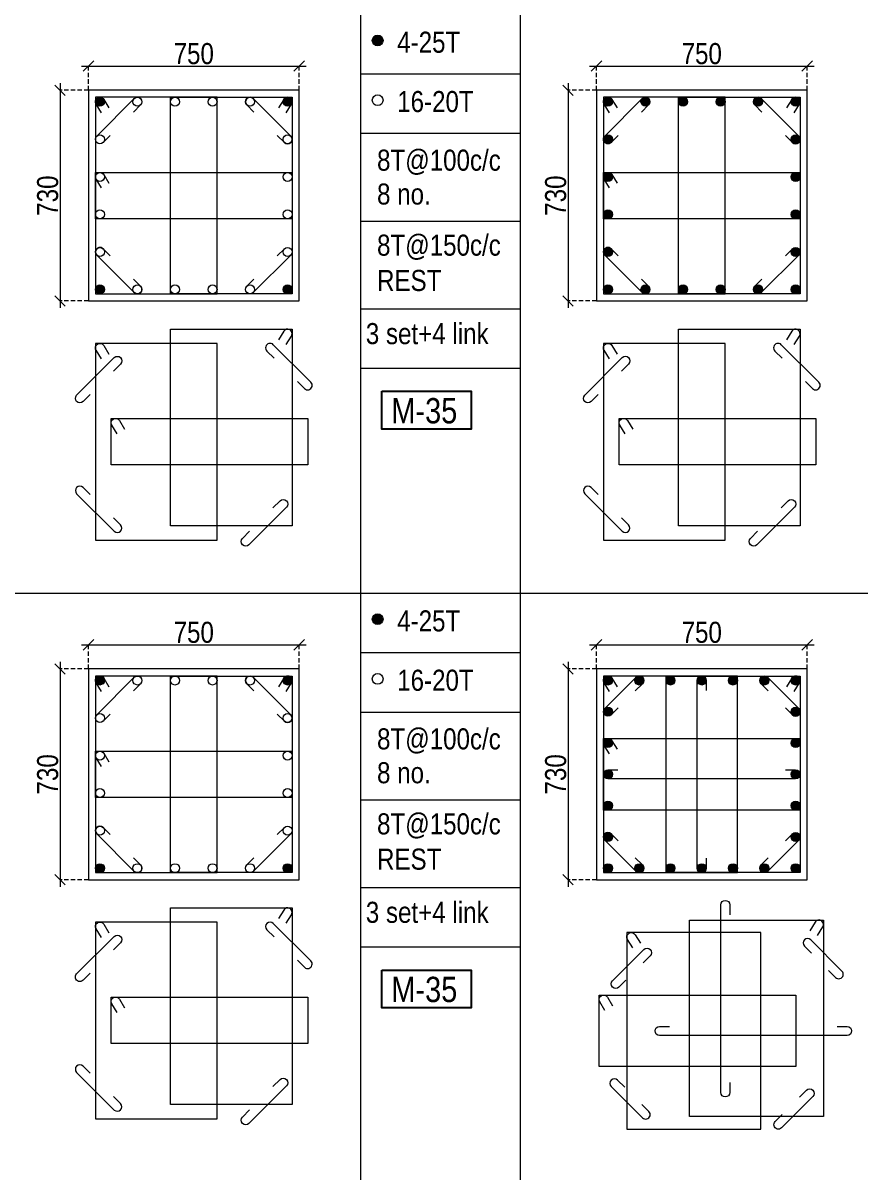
# Model space of a CAD drawing. Header units: millimetres. Extents: x 1112055 to 3390982, y -148532 to 766891.
# Drawn here: x 2300051 to 2311969, y 541078 to 557438 of the extents above; entities that cross this region are included whole.
import ezdxf
from ezdxf.enums import TextEntityAlignment as Align

# ---------------------------------------------------------------- set-up
doc = ezdxf.new("R2010")
doc.units = ezdxf.units.MM
doc.header["$PDMODE"] = 35
doc.header["$PDSIZE"] = -25
doc.linetypes.add('DASHED2', pattern=[0.375, 0.25, -0.125])
doc.linetypes.add('Hidden', pattern=[9.525, 6.35, -3.175])
for name, color, linetype, lineweight in [('B COL. SIZE DIM', 220, 'Continuous', 25), ('B COLSCH', 204, 'Continuous', 20), ('B COLUMN', 1, 'Hidden', 9), ('B STEEL', 34, 'Continuous', 15)]:
    doc.layers.add(name, color=color, linetype=linetype, lineweight=lineweight)
doc.layers.add('B TEXT', color=7, linetype='Continuous')
doc.styles.add('dim inside', font='romans.shx', dxfattribs={"width": 0.8, "height": 125})
doc.styles.add('SWINC', font='swissc.ttf')
doc.dimstyles.new('dim inside', dxfattribs={"dimtxt": 125, "dimasz": 100, "dimexe": 0, "dimexo": 0, "dimgap": 10, "dimtad": 0, "dimdec": 0, "dimzin": 0, "dimdsep": 46, "dimtxsty": 'dim inside', "dimblk": 'SMALL', "dimcen": 0.09, "dimadec": 0, "dimazin": 0, "dimtfac": 1, "dimtdec": 0, "dimtofl": 0, "dimtmove": 0, "dimatfit": 3, "dimfxl": 1, "dimtolj": 1, "dimtzin": 0, "dimarcsym": 2})

# ---------------------------------------------------------------- blocks, each defined once
blk = doc.blocks.new('_Oblique')
at = {"color": 0, "linetype": 'ByBlock', "lineweight": -2}
blk.add_line((-0.5, -0.5), (0.5, 0.5), dxfattribs=at)
blk = doc.blocks.new('*D3486')
at = {"layer": 'B COL. SIZE DIM', "color": 250, "lineweight": 9, "ltscale": 250, "transparency": 16777216}
blk.add_line((2300883, 548585), (2304083, 548585), dxfattribs=at)
at = {"layer": 'B COL. SIZE DIM', "color": 250, "linetype": 'DASHED2', "lineweight": 9, "ltscale": 250, "transparency": 16777216}
for p, q in [((2300983, 548240), (2300983, 548585)), ((2303983, 548240), (2303983, 548585))]:
    blk.add_line(p, q, dxfattribs=at)
at = {"layer": 'Defpoints', "color": 0, "transparency": 16777216}
for p in [(2303983, 548585), (2300983, 548240), (2303983, 548240)]:
    blk.add_point(p, dxfattribs=at)
at = {"layer": 'B COL. SIZE DIM', "color": 250, "lineweight": 9, "transparency": 16777216, "xscale": 150, "yscale": 150, "zscale": 150, "rotation": 180}
blk.add_blockref('_Oblique', (2300983, 548585), dxfattribs=at)
at = {"layer": 'B COL. SIZE DIM', "color": 250, "lineweight": 9, "transparency": 16777216, "xscale": 150, "yscale": 150, "zscale": 150}
blk.add_blockref('_Oblique', (2303983, 548585), dxfattribs=at)
at = {"layer": 'B COL. SIZE DIM', "color": 6, "transparency": 16777216, "insert": (2302483, 548760), "char_height": 300, "attachment_point": 5, "style": 'SWINC'}
blk.add_mtext('\\A1;750', dxfattribs=at)
blk = doc.blocks.new('*D3487')
at = {"layer": 'B COL. SIZE DIM', "color": 250, "lineweight": 9, "ltscale": 250, "transparency": 16777216}
blk.add_line((2300579, 548340), (2300579, 545140), dxfattribs=at)
at = {"layer": 'B COL. SIZE DIM', "color": 250, "linetype": 'DASHED2', "lineweight": 9, "ltscale": 250, "transparency": 16777216}
for p, q in [((2300983, 548240), (2300579, 548240)), ((2300983, 545240), (2300579, 545240))]:
    blk.add_line(p, q, dxfattribs=at)
at = {"layer": 'Defpoints', "color": 0, "transparency": 16777216}
for p in [(2300983, 548240), (2300579, 545240), (2300983, 545240)]:
    blk.add_point(p, dxfattribs=at)
at = {"layer": 'B COL. SIZE DIM', "color": 250, "lineweight": 9, "transparency": 16777216, "xscale": 150, "yscale": 150, "zscale": 150}
for p, rotation in [((2300579, 548240), 90), ((2300579, 545240), 270)]:
    blk.add_blockref('_Oblique', p, dxfattribs=dict(at, rotation=rotation))
at = {"layer": 'B COL. SIZE DIM', "color": 6, "transparency": 16777216, "insert": (2300404, 546740), "char_height": 300, "attachment_point": 5, "rotation": 90, "style": 'SWINC'}
blk.add_mtext('\\A1;730', dxfattribs=at)
blk = doc.blocks.new('*D3488')
at = {"layer": 'B COL. SIZE DIM', "color": 250, "lineweight": 9, "ltscale": 250, "transparency": 16777216}
blk.add_line((2300883, 556825), (2304083, 556825), dxfattribs=at)
at = {"layer": 'B COL. SIZE DIM', "color": 250, "linetype": 'DASHED2', "lineweight": 9, "ltscale": 250, "transparency": 16777216}
for p, q in [((2300983, 556480), (2300983, 556825)), ((2303983, 556480), (2303983, 556825))]:
    blk.add_line(p, q, dxfattribs=at)
at = {"layer": 'Defpoints', "color": 0, "transparency": 16777216}
for p in [(2303983, 556825), (2300983, 556480), (2303983, 556480)]:
    blk.add_point(p, dxfattribs=at)
at = {"layer": 'B COL. SIZE DIM', "color": 250, "lineweight": 9, "transparency": 16777216, "xscale": 150, "yscale": 150, "zscale": 150, "rotation": 180}
blk.add_blockref('_Oblique', (2300983, 556825), dxfattribs=at)
at = {"layer": 'B COL. SIZE DIM', "color": 250, "lineweight": 9, "transparency": 16777216, "xscale": 150, "yscale": 150, "zscale": 150}
blk.add_blockref('_Oblique', (2303983, 556825), dxfattribs=at)
at = {"layer": 'B COL. SIZE DIM', "color": 6, "transparency": 16777216, "insert": (2302483, 557000), "char_height": 300, "attachment_point": 5, "style": 'SWINC'}
blk.add_mtext('\\A1;750', dxfattribs=at)
blk = doc.blocks.new('*D3489')
at = {"layer": 'B COL. SIZE DIM', "color": 250, "lineweight": 9, "ltscale": 250, "transparency": 16777216}
blk.add_line((2300579, 556580), (2300579, 553380), dxfattribs=at)
at = {"layer": 'B COL. SIZE DIM', "color": 250, "linetype": 'DASHED2', "lineweight": 9, "ltscale": 250, "transparency": 16777216}
for p, q in [((2300983, 556480), (2300579, 556480)), ((2300983, 553480), (2300579, 553480))]:
    blk.add_line(p, q, dxfattribs=at)
at = {"layer": 'Defpoints', "color": 0, "transparency": 16777216}
for p in [(2300983, 556480), (2300579, 553480), (2300983, 553480)]:
    blk.add_point(p, dxfattribs=at)
at = {"layer": 'B COL. SIZE DIM', "color": 250, "lineweight": 9, "transparency": 16777216, "xscale": 150, "yscale": 150, "zscale": 150}
for p, rotation in [((2300579, 556480), 90), ((2300579, 553480), 270)]:
    blk.add_blockref('_Oblique', p, dxfattribs=dict(at, rotation=rotation))
at = {"layer": 'B COL. SIZE DIM', "color": 6, "transparency": 16777216, "insert": (2300404, 554980), "char_height": 300, "attachment_point": 5, "rotation": 90, "style": 'SWINC'}
blk.add_mtext('\\A1;730', dxfattribs=at)
blk = doc.blocks.new('*D3352')
at = {"layer": 'B COL. SIZE DIM', "color": 250, "lineweight": 9, "ltscale": 250, "transparency": 16777216}
blk.add_line((2308116, 548585), (2311316, 548585), dxfattribs=at)
at = {"layer": 'B COL. SIZE DIM', "color": 250, "linetype": 'DASHED2', "lineweight": 9, "ltscale": 250, "transparency": 16777216}
for p, q in [((2308216, 548240), (2308216, 548585)), ((2311216, 548240), (2311216, 548585))]:
    blk.add_line(p, q, dxfattribs=at)
at = {"layer": 'Defpoints', "color": 0, "transparency": 16777216}
for p in [(2311216, 548585), (2308216, 548240), (2311216, 548240)]:
    blk.add_point(p, dxfattribs=at)
at = {"layer": 'B COL. SIZE DIM', "color": 250, "lineweight": 9, "transparency": 16777216, "xscale": 150, "yscale": 150, "zscale": 150, "rotation": 180}
blk.add_blockref('_Oblique', (2308216, 548585), dxfattribs=at)
at = {"layer": 'B COL. SIZE DIM', "color": 250, "lineweight": 9, "transparency": 16777216, "xscale": 150, "yscale": 150, "zscale": 150}
blk.add_blockref('_Oblique', (2311216, 548585), dxfattribs=at)
at = {"layer": 'B COL. SIZE DIM', "color": 6, "transparency": 16777216, "insert": (2309716, 548760), "char_height": 300, "attachment_point": 5, "style": 'SWINC'}
blk.add_mtext('\\A1;750', dxfattribs=at)
blk = doc.blocks.new('*D3353')
at = {"layer": 'B COL. SIZE DIM', "color": 250, "lineweight": 9, "ltscale": 250, "transparency": 16777216}
blk.add_line((2307812, 548340), (2307812, 545140), dxfattribs=at)
at = {"layer": 'B COL. SIZE DIM', "color": 250, "linetype": 'DASHED2', "lineweight": 9, "ltscale": 250, "transparency": 16777216}
for p, q in [((2308216, 548240), (2307812, 548240)), ((2308216, 545240), (2307812, 545240))]:
    blk.add_line(p, q, dxfattribs=at)
at = {"layer": 'Defpoints', "color": 0, "transparency": 16777216}
for p in [(2308216, 548240), (2307812, 545240), (2308216, 545240)]:
    blk.add_point(p, dxfattribs=at)
at = {"layer": 'B COL. SIZE DIM', "color": 250, "lineweight": 9, "transparency": 16777216, "xscale": 150, "yscale": 150, "zscale": 150}
for p, rotation in [((2307812, 548240), 90), ((2307812, 545240), 270)]:
    blk.add_blockref('_Oblique', p, dxfattribs=dict(at, rotation=rotation))
at = {"layer": 'B COL. SIZE DIM', "color": 6, "transparency": 16777216, "insert": (2307637, 546740), "char_height": 300, "attachment_point": 5, "rotation": 90, "style": 'SWINC'}
blk.add_mtext('\\A1;730', dxfattribs=at)
blk = doc.blocks.new('*D3354')
at = {"layer": 'B COL. SIZE DIM', "color": 250, "lineweight": 9, "ltscale": 250, "transparency": 16777216}
blk.add_line((2308116, 556825), (2311316, 556825), dxfattribs=at)
at = {"layer": 'B COL. SIZE DIM', "color": 250, "linetype": 'DASHED2', "lineweight": 9, "ltscale": 250, "transparency": 16777216}
for p, q in [((2308216, 556480), (2308216, 556825)), ((2311216, 556480), (2311216, 556825))]:
    blk.add_line(p, q, dxfattribs=at)
at = {"layer": 'Defpoints', "color": 0, "transparency": 16777216}
for p in [(2311216, 556825), (2308216, 556480), (2311216, 556480)]:
    blk.add_point(p, dxfattribs=at)
at = {"layer": 'B COL. SIZE DIM', "color": 250, "lineweight": 9, "transparency": 16777216, "xscale": 150, "yscale": 150, "zscale": 150, "rotation": 180}
blk.add_blockref('_Oblique', (2308216, 556825), dxfattribs=at)
at = {"layer": 'B COL. SIZE DIM', "color": 250, "lineweight": 9, "transparency": 16777216, "xscale": 150, "yscale": 150, "zscale": 150}
blk.add_blockref('_Oblique', (2311216, 556825), dxfattribs=at)
at = {"layer": 'B COL. SIZE DIM', "color": 6, "transparency": 16777216, "insert": (2309716, 557000), "char_height": 300, "attachment_point": 5, "style": 'SWINC'}
blk.add_mtext('\\A1;750', dxfattribs=at)
blk = doc.blocks.new('*D3355')
at = {"layer": 'B COL. SIZE DIM', "color": 250, "lineweight": 9, "ltscale": 250, "transparency": 16777216}
blk.add_line((2307812, 556580), (2307812, 553380), dxfattribs=at)
at = {"layer": 'B COL. SIZE DIM', "color": 250, "linetype": 'DASHED2', "lineweight": 9, "ltscale": 250, "transparency": 16777216}
for p, q in [((2308216, 556480), (2307812, 556480)), ((2308216, 553480), (2307812, 553480))]:
    blk.add_line(p, q, dxfattribs=at)
at = {"layer": 'Defpoints', "color": 0, "transparency": 16777216}
for p in [(2308216, 556480), (2307812, 553480), (2308216, 553480)]:
    blk.add_point(p, dxfattribs=at)
at = {"layer": 'B COL. SIZE DIM', "color": 250, "lineweight": 9, "transparency": 16777216, "xscale": 150, "yscale": 150, "zscale": 150}
for p, rotation in [((2307812, 556480), 90), ((2307812, 553480), 270)]:
    blk.add_blockref('_Oblique', p, dxfattribs=dict(at, rotation=rotation))
at = {"layer": 'B COL. SIZE DIM', "color": 6, "transparency": 16777216, "insert": (2307637, 554980), "char_height": 300, "attachment_point": 5, "rotation": 90, "style": 'SWINC'}
blk.add_mtext('\\A1;730', dxfattribs=at)

msp = doc.modelspace()

# ---------------------------------------------------------------- hatches: boundary and pattern name
at = {"layer": 'B STEEL', "lineweight": 9, "ltscale": 0.5}
h = msp.add_hatch(color=34, dxfattribs=at)
edge = h.paths.add_edge_path()
edge.add_arc((2305101.2, 557189.1), 76.8, 0, 360)
h = msp.add_hatch(color=34, dxfattribs=at)
edge = h.paths.add_edge_path()
edge.add_arc((2301146.8, 556315.9), 64, 0, 360)
h = msp.add_hatch(color=34, dxfattribs=at)
edge = h.paths.add_edge_path()
edge.add_arc((2303818.8, 556315.9), 64, 180, 540, ccw=False)
h = msp.add_hatch(color=34, dxfattribs=at)
edge = h.paths.add_edge_path()
edge.add_arc((2308380.3, 556315.9), 64, 0, 360)
at = {"layer": 'B STEEL'}
h = msp.add_hatch(color=34, dxfattribs=at)
edge = h.paths.add_edge_path()
edge.add_arc((2308914.7, 556315.9), 64, 0, 360)
h = msp.add_hatch(color=34, dxfattribs=at)
edge = h.paths.add_edge_path()
edge.add_arc((2309449.1, 556315.9), 64, 0, 360)
h = msp.add_hatch(color=34, dxfattribs=at)
edge = h.paths.add_edge_path()
edge.add_arc((2309983.5, 556315.9), 64, 0, 360)
h = msp.add_hatch(color=34, dxfattribs=at)
edge = h.paths.add_edge_path()
edge.add_arc((2310517.9, 556315.9), 64, 0, 360)
at = {"layer": 'B STEEL', "lineweight": 9, "ltscale": 0.5}
h = msp.add_hatch(color=34, dxfattribs=at)
edge = h.paths.add_edge_path()
edge.add_arc((2311052.3, 556315.9), 64, 180, 540, ccw=False)
at = {"layer": 'B STEEL'}
h = msp.add_hatch(color=34, dxfattribs=at)
edge = h.paths.add_edge_path()
edge.add_arc((2308380.3, 555781.5), 64, 0, 360)
h = msp.add_hatch(color=34, dxfattribs=at)
edge = h.paths.add_edge_path()
edge.add_arc((2311052.3, 555781.5), 64, 0, 360)
h = msp.add_hatch(color=34, dxfattribs=at)
edge = h.paths.add_edge_path()
edge.add_arc((2308380.3, 555247.1), 64, 0, 360)
h = msp.add_hatch(color=34, dxfattribs=at)
edge = h.paths.add_edge_path()
edge.add_arc((2311052.3, 555247.1), 64, 0, 360)
h = msp.add_hatch(color=34, dxfattribs=at)
edge = h.paths.add_edge_path()
edge.add_arc((2308380.3, 554712.7), 64, 0, 360)
h = msp.add_hatch(color=34, dxfattribs=at)
edge = h.paths.add_edge_path()
edge.add_arc((2311052.3, 554712.7), 64, 0, 360)
h = msp.add_hatch(color=34, dxfattribs=at)
edge = h.paths.add_edge_path()
edge.add_arc((2308380.3, 554178.3), 64, 0, 360)
h = msp.add_hatch(color=34, dxfattribs=at)
edge = h.paths.add_edge_path()
edge.add_arc((2311052.3, 554178.3), 64, 0, 360)
at = {"layer": 'B STEEL', "lineweight": 9, "ltscale": 0.5}
h = msp.add_hatch(color=34, dxfattribs=at)
edge = h.paths.add_edge_path()
edge.add_arc((2301146.8, 553643.9), 64, 0, 360, ccw=False)
h = msp.add_hatch(color=34, dxfattribs=at)
edge = h.paths.add_edge_path()
edge.add_arc((2303818.8, 553643.9), 64, -180, 180)
h = msp.add_hatch(color=34, dxfattribs=at)
edge = h.paths.add_edge_path()
edge.add_arc((2308380.3, 553643.9), 64, 0, 360, ccw=False)
at = {"layer": 'B STEEL'}
h = msp.add_hatch(color=34, dxfattribs=at)
edge = h.paths.add_edge_path()
edge.add_arc((2308914.7, 553643.9), 64, 0, 360)
h = msp.add_hatch(color=34, dxfattribs=at)
edge = h.paths.add_edge_path()
edge.add_arc((2309449.1, 553643.9), 64, 0, 360)
h = msp.add_hatch(color=34, dxfattribs=at)
edge = h.paths.add_edge_path()
edge.add_arc((2309983.5, 553643.9), 64, 0, 360)
h = msp.add_hatch(color=34, dxfattribs=at)
edge = h.paths.add_edge_path()
edge.add_arc((2310517.9, 553643.9), 64, 0, 360)
at = {"layer": 'B STEEL', "lineweight": 9, "ltscale": 0.5}
h = msp.add_hatch(color=34, dxfattribs=at)
edge = h.paths.add_edge_path()
edge.add_arc((2311052.3, 553643.9), 64, -180, 180)
h = msp.add_hatch(color=34, dxfattribs=at)
edge = h.paths.add_edge_path()
edge.add_arc((2305101.2, 548949.2), 76.8, 0, 360)
h = msp.add_hatch(color=34, dxfattribs=at)
edge = h.paths.add_edge_path()
edge.add_arc((2301146.8, 548076), 64, 0, 360)
h = msp.add_hatch(color=34, dxfattribs=at)
edge = h.paths.add_edge_path()
edge.add_arc((2303818.8, 548076), 64, 180, 540, ccw=False)
h = msp.add_hatch(color=34, dxfattribs=at)
edge = h.paths.add_edge_path()
edge.add_arc((2308380.3, 548076), 64, 0, 360)
at = {"layer": 'B STEEL'}
h = msp.add_hatch(color=34, dxfattribs=at)
edge = h.paths.add_edge_path()
edge.add_arc((2308825.7, 548076), 64, 0, 360)
h = msp.add_hatch(color=34, dxfattribs=at)
edge = h.paths.add_edge_path()
edge.add_arc((2309271, 548076), 64, 0, 360)
h = msp.add_hatch(color=34, dxfattribs=at)
edge = h.paths.add_edge_path()
edge.add_arc((2309716.3, 548076), 64, 0, 360)
h = msp.add_hatch(color=34, dxfattribs=at)
edge = h.paths.add_edge_path()
edge.add_arc((2310161.7, 548076), 64, 0, 360)
h = msp.add_hatch(color=34, dxfattribs=at)
edge = h.paths.add_edge_path()
edge.add_arc((2310607, 548076), 64, 0, 360)
at = {"layer": 'B STEEL', "lineweight": 9, "ltscale": 0.5}
h = msp.add_hatch(color=34, dxfattribs=at)
edge = h.paths.add_edge_path()
edge.add_arc((2311052.3, 548076), 64, 180, 540, ccw=False)
at = {"layer": 'B STEEL'}
h = msp.add_hatch(color=34, dxfattribs=at)
edge = h.paths.add_edge_path()
edge.add_arc((2308380.3, 547630.7), 64, 0, 360)
h = msp.add_hatch(color=34, dxfattribs=at)
edge = h.paths.add_edge_path()
edge.add_arc((2311052.3, 547630.7), 64, 0, 360)
h = msp.add_hatch(color=34, dxfattribs=at)
edge = h.paths.add_edge_path()
edge.add_arc((2308380.3, 547185.4), 64, 0, 360)
h = msp.add_hatch(color=34, dxfattribs=at)
edge = h.paths.add_edge_path()
edge.add_arc((2311052.3, 547185.4), 64, 0, 360)
h = msp.add_hatch(color=34, dxfattribs=at)
edge = h.paths.add_edge_path()
edge.add_arc((2308380.3, 546740.1), 64, 0, 360)
h = msp.add_hatch(color=34, dxfattribs=at)
edge = h.paths.add_edge_path()
edge.add_arc((2311052.3, 546740.1), 64, 0, 360)
h = msp.add_hatch(color=34, dxfattribs=at)
edge = h.paths.add_edge_path()
edge.add_arc((2308380.3, 546294.7), 64, 0, 360)
h = msp.add_hatch(color=34, dxfattribs=at)
edge = h.paths.add_edge_path()
edge.add_arc((2311052.3, 546294.7), 64, 0, 360)
h = msp.add_hatch(color=34, dxfattribs=at)
edge = h.paths.add_edge_path()
edge.add_arc((2308380.3, 545849.4), 64, 0, 360)
h = msp.add_hatch(color=34, dxfattribs=at)
edge = h.paths.add_edge_path()
edge.add_arc((2311052.3, 545849.4), 64, 0, 360)
at = {"layer": 'B STEEL', "lineweight": 9, "ltscale": 0.5}
h = msp.add_hatch(color=34, dxfattribs=at)
edge = h.paths.add_edge_path()
edge.add_arc((2301146.8, 545404.1), 64, 0, 360, ccw=False)
h = msp.add_hatch(color=34, dxfattribs=at)
edge = h.paths.add_edge_path()
edge.add_arc((2303818.8, 545404.1), 64, -180, 180)
h = msp.add_hatch(color=34, dxfattribs=at)
edge = h.paths.add_edge_path()
edge.add_arc((2308380.3, 545404.1), 64, 0, 360, ccw=False)
at = {"layer": 'B STEEL'}
h = msp.add_hatch(color=34, dxfattribs=at)
edge = h.paths.add_edge_path()
edge.add_arc((2308825.7, 545404.1), 64, 0, 360)
h = msp.add_hatch(color=34, dxfattribs=at)
edge = h.paths.add_edge_path()
edge.add_arc((2309271, 545404.1), 64, 0, 360)
h = msp.add_hatch(color=34, dxfattribs=at)
edge = h.paths.add_edge_path()
edge.add_arc((2309716.3, 545404.1), 64, 0, 360)
h = msp.add_hatch(color=34, dxfattribs=at)
edge = h.paths.add_edge_path()
edge.add_arc((2310161.7, 545404.1), 64, 0, 360)
h = msp.add_hatch(color=34, dxfattribs=at)
edge = h.paths.add_edge_path()
edge.add_arc((2310607, 545404.1), 64, 0, 360)
at = {"layer": 'B STEEL', "lineweight": 9, "ltscale": 0.5}
h = msp.add_hatch(color=34, dxfattribs=at)
edge = h.paths.add_edge_path()
edge.add_arc((2311052.3, 545404.1), 64, -180, 180)

# ---------------------------------------------------------------- linework, layer by layer
at = {"layer": 'B COLSCH', "color": 250, "lineweight": 0}
for p, q in [((2304854.9, 565797.2), (2304854.9, 516358.1)), ((2307129.3, 565797.2), (2307129.3, 507483)), ((2304854.9, 556712.4), (2307129.3, 556712.4)), ((2304854.9, 555867.4), (2307129.3, 555867.4)), ((2304854.9, 554617.6), (2307129.3, 554617.6)), ((2304854.9, 553367.8), (2307129.3, 553367.8)), ((2304854.9, 552522.8), (2307129.3, 552522.8)), ((2210905.9, 549317.5), (2340021.1, 549317.5)), ((2304854.9, 548472.5), (2307129.3, 548472.5)), ((2304854.9, 547627.5), (2307129.3, 547627.5)), ((2304854.9, 546377.8), (2307129.3, 546377.8)), ((2304854.9, 545128), (2307129.3, 545128)), ((2304854.9, 544283), (2307129.3, 544283))]:
    msp.add_line(p, q, dxfattribs=at)
at = {"layer": 'B COLUMN', "color": 1, "linetype": 'ByBlock', "lineweight": 20}
for points in [[(2300982.8, 553479.9), (2303982.8, 553479.9), (2303982.8, 556479.9), (2300982.8, 556479.9)], [(2308216.3, 553479.9), (2311216.3, 553479.9), (2311216.3, 556479.9), (2308216.3, 556479.9)], [(2300982.8, 545240.1), (2303982.8, 545240.1), (2303982.8, 548240.1), (2300982.8, 548240.1)], [(2308216.3, 545240.1), (2311216.3, 545240.1), (2311216.3, 548240.1), (2308216.3, 548240.1)]]:
    msp.add_lwpolyline(points, close=True, dxfattribs=at)
at = {"layer": 'B STEEL', "color": 34, "lineweight": 9, "ltscale": 0.5}
for points in [[(2301082.8, 553579.9), (2302814, 553579.9), (2302814, 556379.9), (2301082.8, 556379.9)], [(2303882.8, 553579.9), (2302151.6, 553579.9), (2302151.6, 556379.9), (2303882.8, 556379.9)], [(2308316.3, 553579.9), (2310047.5, 553579.9), (2310047.5, 556379.9), (2308316.3, 556379.9)], [(2311116.3, 553579.9), (2309385.1, 553579.9), (2309385.1, 556379.9), (2311116.3, 556379.9)], [(2301082.8, 555311.1), (2303882.8, 555311.1), (2303882.8, 554648.7), (2301082.8, 554648.7)], [(2308316.3, 555311.1), (2311116.3, 555311.1), (2311116.3, 554648.7), (2308316.3, 554648.7)], [(2303882.8, 550278.7), (2302151.6, 550278.7), (2302151.6, 553078.7), (2303882.8, 553078.7)], [(2311116.3, 550278.7), (2309385.1, 550278.7), (2309385.1, 553078.7), (2311116.3, 553078.7)], [(2301082.8, 550076.3), (2302814, 550076.3), (2302814, 552876.3), (2301082.8, 552876.3)], [(2308316.3, 550076.3), (2310047.5, 550076.3), (2310047.5, 552876.3), (2308316.3, 552876.3)], [(2301305.9, 551807.5), (2304105.9, 551807.5), (2304105.9, 551145.1), (2301305.9, 551145.1)], [(2308539.5, 551807.5), (2311339.5, 551807.5), (2311339.5, 551145.1), (2308539.5, 551145.1)], [(2301082.8, 545340.1), (2302814, 545340.1), (2302814, 548140.1), (2301082.8, 548140.1)], [(2303882.8, 545340.1), (2302151.6, 545340.1), (2302151.6, 548140.1), (2303882.8, 548140.1)], [(2308316.3, 545340.1), (2310225.7, 545340.1), (2310225.7, 548140.1), (2308316.3, 548140.1)], [(2311116.3, 545340.1), (2309207, 545340.1), (2309207, 548140.1), (2311116.3, 548140.1)], [(2308316.3, 547249.4), (2311116.3, 547249.4), (2311116.3, 546230.7), (2308316.3, 546230.7)], [(2301082.8, 547071.3), (2303882.8, 547071.3), (2303882.8, 546408.8), (2301082.8, 546408.8)], [(2303882.8, 542038.9), (2302151.6, 542038.9), (2302151.6, 544838.9), (2303882.8, 544838.9)], [(2311449.8, 541866), (2309540.4, 541866), (2309540.4, 544666), (2311449.8, 544666)], [(2301082.8, 541836.5), (2302814, 541836.5), (2302814, 544636.5), (2301082.8, 544636.5)], [(2308649.8, 541687.5), (2310559.1, 541687.5), (2310559.1, 544487.5), (2308649.8, 544487.5)], [(2301305.9, 543567.7), (2304105.9, 543567.7), (2304105.9, 542905.3), (2301305.9, 542905.3)], [(2308253.4, 543596.8), (2311053.4, 543596.8), (2311053.4, 542578.1), (2308253.4, 542578.1)]]:
    msp.add_lwpolyline(points, close=True, dxfattribs=at)
for points in [[(2301167, 556160.8), (2301092.3, 556282.3, -1), (2301201.3, 556349.4), (2301276.1, 556228)], [(2301292.9, 555837.1), (2301192.1, 555736.2, -1), (2301101.5, 555826.8), (2301635.9, 556361.1, -1), (2301726.5, 556270.6), (2301625.6, 556169.7)], [(2303672.6, 555837.1), (2303773.5, 555736.2, 1), (2303864, 555826.8), (2303329.6, 556361.1, 1), (2303239.1, 556270.6), (2303340, 556169.7)], [(2303798.5, 556160.8), (2303873.3, 556282.3, 1), (2303764.2, 556349.4), (2303689.5, 556228)], [(2308400.6, 556160.8), (2308325.8, 556282.3, -1), (2308434.9, 556349.4), (2308509.6, 556228)], [(2308526.5, 555837.1), (2308425.6, 555736.2, -1), (2308335.1, 555826.8), (2308869.5, 556361.1, -1), (2308960, 556270.6), (2308859.1, 556169.7)], [(2310906.2, 555837.1), (2311007, 555736.2, 1), (2311097.6, 555826.8), (2310563.2, 556361.1, 1), (2310472.6, 556270.6), (2310573.5, 556169.7)], [(2311032.1, 556160.8), (2311106.8, 556282.3, 1), (2310997.8, 556349.4), (2310923, 556228)], [(2301167, 555092.1), (2301092.3, 555213.5, -1), (2301201.3, 555280.6), (2301276.1, 555159.2)], [(2308400.6, 555092.1), (2308325.8, 555213.5, -1), (2308434.9, 555280.6), (2308509.6, 555159.2)], [(2301292.9, 554122.7), (2301192.1, 554223.6, 1), (2301101.5, 554133), (2301635.9, 553598.6, 1), (2301726.5, 553689.2), (2301625.6, 553790)], [(2303672.6, 554122.7), (2303773.5, 554223.6, -1), (2303864, 554133), (2303329.6, 553598.6, -1), (2303239.1, 553689.2), (2303340, 553790)], [(2308526.5, 554122.7), (2308425.6, 554223.6, 1), (2308335.1, 554133), (2308869.5, 553598.6, 1), (2308960, 553689.2), (2308859.1, 553790)], [(2310906.2, 554122.7), (2311007, 554223.6, -1), (2311097.6, 554133), (2310563.2, 553598.6, -1), (2310472.6, 553689.2), (2310573.5, 553790)], [(2303798.5, 552859.6), (2303873.3, 552981.1, 1), (2303764.2, 553048.2), (2303689.5, 552926.8)], [(2311032.1, 552859.6), (2311106.8, 552981.1, 1), (2310997.8, 553048.2), (2310923, 552926.8)], [(2301167, 552657.3), (2301092.3, 552778.7, -1), (2301201.3, 552845.9), (2301276.1, 552724.4)], [(2303958.6, 552333.5), (2304059.4, 552232.6, 1), (2304150, 552323.2), (2303615.6, 552857.6, 1), (2303525, 552767), (2303625.9, 552666.2)], [(2308400.6, 552657.3), (2308325.8, 552778.7, -1), (2308434.9, 552845.9), (2308509.6, 552724.4)], [(2311192.1, 552333.5), (2311293, 552232.6, 1), (2311383.5, 552323.2), (2310849.1, 552857.6, 1), (2310758.6, 552767), (2310859.5, 552666.2)], [(2301007, 552148.9), (2300906.1, 552048.1, -1), (2300815.6, 552138.6), (2301350, 552673, -1), (2301440.5, 552582.5), (2301339.6, 552481.6)], [(2308240.5, 552148.9), (2308139.7, 552048.1, -1), (2308049.1, 552138.6), (2308583.5, 552673, -1), (2308674.1, 552582.5), (2308573.2, 552481.6)], [(2301390.2, 551588.5), (2301315.4, 551710, -1), (2301424.5, 551777.1), (2301499.2, 551655.6)], [(2308623.7, 551588.5), (2308549, 551710, -1), (2308658, 551777.1), (2308732.8, 551655.6)], [(2301007, 550724.6), (2300906.1, 550825.5, 1), (2300815.6, 550735), (2301350, 550200.6, 1), (2301440.5, 550291.1), (2301339.6, 550392)], [(2308240.5, 550724.6), (2308139.7, 550825.5, 1), (2308049.1, 550735), (2308583.5, 550200.6, 1), (2308674.1, 550291.1), (2308573.2, 550392)], [(2303611.1, 550533.5), (2303712, 550634.4, -1), (2303802.5, 550543.9), (2303268.1, 550009.5, -1), (2303177.6, 550100), (2303278.5, 550200.9)], [(2310844.7, 550533.5), (2310945.5, 550634.4, -1), (2311036.1, 550543.9), (2310501.7, 550009.5, -1), (2310411.2, 550100), (2310512, 550200.9)], [(2301167, 547921), (2301092.3, 548042.5, -1), (2301201.3, 548109.6), (2301276.1, 547988.1)], [(2301292.9, 547597.2), (2301192.1, 547496.4, -1), (2301101.5, 547586.9), (2301635.9, 548121.3, -1), (2301726.5, 548030.8), (2301625.6, 547929.9)], [(2303672.6, 547597.2), (2303773.5, 547496.4, 1), (2303864, 547586.9), (2303329.6, 548121.3, 1), (2303239.1, 548030.8), (2303340, 547929.9)], [(2303798.5, 547921), (2303873.3, 548042.5, 1), (2303764.2, 548109.6), (2303689.5, 547988.1)], [(2308400.6, 547921), (2308325.8, 548042.5, -1), (2308434.9, 548109.6), (2308509.6, 547988.1)], [(2308526.5, 547686.3), (2308425.6, 547585.4, -1), (2308335.1, 547676), (2308780.4, 548121.3, -1), (2308870.9, 548030.8), (2308770.1, 547929.9)], [(2309780.3, 545546.7), (2309780.3, 545404.1, -1), (2309652.3, 545404.1), (2309652.3, 548076, -1), (2309780.3, 548076), (2309780.3, 547933.4)], [(2310906.2, 547686.3), (2311007, 547585.4, 1), (2311097.6, 547676), (2310652.2, 548121.3, 1), (2310561.7, 548030.8), (2310662.6, 547929.9)], [(2311032.1, 547921), (2311106.8, 548042.5, 1), (2310997.8, 548109.6), (2310923, 547988.1)], [(2308400.6, 547030.3), (2308325.8, 547151.8, -1), (2308434.9, 547218.9), (2308509.6, 547097.5)], [(2301167, 546852.2), (2301092.3, 546973.7, -1), (2301201.3, 547040.8), (2301276.1, 546919.3)], [(2310909.7, 546804.1), (2311052.3, 546804.1, -1), (2311052.3, 546676), (2308380.3, 546676, -1), (2308380.3, 546804.1), (2308523, 546804.1)], [(2301292.9, 545882.9), (2301192.1, 545983.7, 1), (2301101.5, 545893.2), (2301635.9, 545358.8, 1), (2301726.5, 545449.3), (2301625.6, 545550.2)], [(2303672.6, 545882.9), (2303773.5, 545983.7, -1), (2303864, 545893.2), (2303329.6, 545358.8, -1), (2303239.1, 545449.3), (2303340, 545550.2)], [(2308526.5, 545793.8), (2308425.6, 545894.7, 1), (2308335.1, 545804.1), (2308780.4, 545358.8, 1), (2308870.9, 545449.3), (2308770.1, 545550.2)], [(2310906.2, 545793.8), (2311007, 545894.7, -1), (2311097.6, 545804.1), (2310652.2, 545358.8, -1), (2310561.7, 545449.3), (2310662.6, 545550.2)], [(2303798.5, 544619.8), (2303873.3, 544741.3, 1), (2303764.2, 544808.4), (2303689.5, 544686.9)], [(2310113.8, 542352.7), (2310113.8, 542210.1, -1), (2309985.7, 542210.1), (2309985.7, 544882, -1), (2310113.8, 544882), (2310113.8, 544739.4)], [(2311365.5, 544447), (2311440.3, 544568.5, 1), (2311331.2, 544635.6), (2311256.4, 544514.1)], [(2301167, 544417.4), (2301092.3, 544538.9, -1), (2301201.3, 544606), (2301276.1, 544484.5)], [(2303958.6, 544093.7), (2304059.4, 543992.8, 1), (2304150, 544083.3), (2303615.6, 544617.7, 1), (2303525, 544527.2), (2303625.9, 544426.3)], [(2308734, 544268.4), (2308659.3, 544389.9, -1), (2308768.3, 544457), (2308843.1, 544335.6)], [(2301007, 543909.1), (2300906.1, 543808.2, -1), (2300815.6, 543898.8), (2301350, 544433.2, -1), (2301440.5, 544342.6), (2301339.6, 544241.8)], [(2311521.1, 543949.3), (2311622, 543848.4, 1), (2311712.5, 543939), (2311267.2, 544384.3, 1), (2311176.7, 544293.8), (2311277.5, 544192.9)], [(2308637.2, 543811.1), (2308536.4, 543710.2, -1), (2308445.8, 543800.8), (2308891.2, 544246.1, -1), (2308981.7, 544155.5), (2308880.8, 544054.7)], [(2301390.2, 543348.6), (2301315.4, 543470.1, -1), (2301424.5, 543537.2), (2301499.2, 543415.7)], [(2308337.7, 543377.8), (2308262.9, 543499.3, -1), (2308372, 543566.4), (2308446.7, 543444.9)], [(2311643.9, 543151.5), (2311786.5, 543151.5, -1), (2311786.5, 543023.5), (2309114.5, 543023.5, -1), (2309114.5, 543151.5), (2309257.2, 543151.5)], [(2301007, 542484.8), (2300906.1, 542585.7, 1), (2300815.6, 542495.1), (2301350, 541960.7, 1), (2301440.5, 542051.3), (2301339.6, 542152.1)], [(2303611.1, 542293.7), (2303712, 542394.6, -1), (2303802.5, 542304), (2303268.1, 541769.6, -1), (2303177.6, 541860.2), (2303278.5, 541961)], [(2308618.5, 542284.8), (2308517.6, 542385.6, 1), (2308427.1, 542295.1), (2308872.4, 541849.8, 1), (2308963, 541940.3), (2308862.1, 542041.2)], [(2311106.5, 542141.2), (2311207.3, 542242.1, -1), (2311297.9, 542151.6), (2310852.5, 541706.2, -1), (2310762, 541796.8), (2310862.9, 541897.6)]]:
    msp.add_lwpolyline(points, format="xyb", dxfattribs=at)
for centre, radius in [((2305101.2, 557189.1), 76.8), ((2301146.8, 556315.9), 64), ((2301681.2, 556315.9), 64), ((2302215.6, 556315.9), 64), ((2302750, 556315.9), 64), ((2303284.4, 556315.9), 64), ((2303818.8, 556315.9), 64), ((2305101.2, 556338.8), 76.8), ((2308380.3, 556315.9), 64), ((2308914.7, 556315.9), 64), ((2309449.1, 556315.9), 64), ((2309983.5, 556315.9), 64), ((2310517.9, 556315.9), 64), ((2311052.3, 556315.9), 64), ((2301146.8, 555781.5), 64), ((2303818.8, 555781.5), 64), ((2308380.3, 555781.5), 64), ((2311052.3, 555781.5), 64), ((2301146.8, 555247.1), 64), ((2303818.8, 555247.1), 64), ((2308380.3, 555247.1), 64), ((2311052.3, 555247.1), 64), ((2301146.8, 554712.7), 64), ((2303818.8, 554712.7), 64), ((2308380.3, 554712.7), 64), ((2311052.3, 554712.7), 64), ((2301146.8, 554178.3), 64), ((2303818.8, 554178.3), 64), ((2308380.3, 554178.3), 64), ((2311052.3, 554178.3), 64), ((2301146.8, 553643.9), 64), ((2301681.2, 553643.9), 64), ((2302215.6, 553643.9), 64), ((2302750, 553643.9), 64), ((2303284.4, 553643.9), 64), ((2303818.8, 553643.9), 64), ((2308380.3, 553643.9), 64), ((2308914.7, 553643.9), 64), ((2309449.1, 553643.9), 64), ((2309983.5, 553643.9), 64), ((2310517.9, 553643.9), 64), ((2311052.3, 553643.9), 64), ((2305101.2, 548949.2), 76.8), ((2301146.8, 548076), 64), ((2301681.2, 548076), 64), ((2302215.6, 548076), 64), ((2302750, 548076), 64), ((2303284.4, 548076), 64), ((2303818.8, 548076), 64), ((2305101.2, 548098.9), 76.8), ((2308380.3, 548076), 64), ((2308825.7, 548076), 64), ((2309271, 548076), 64), ((2309716.3, 548076), 64), ((2310161.7, 548076), 64), ((2310607, 548076), 64), ((2311052.3, 548076), 64), ((2301146.8, 547541.6), 64), ((2303818.8, 547541.6), 64), ((2308380.3, 547630.7), 64), ((2311052.3, 547630.7), 64), ((2308380.3, 547185.4), 64), ((2311052.3, 547185.4), 64), ((2301146.8, 547007.2), 64), ((2303818.8, 547007.2), 64), ((2308380.3, 546740.1), 64), ((2311052.3, 546740.1), 64), ((2301146.8, 546472.9), 64), ((2303818.8, 546472.9), 64), ((2308380.3, 546294.7), 64), ((2311052.3, 546294.7), 64), ((2301146.8, 545938.5), 64), ((2303818.8, 545938.5), 64), ((2308380.3, 545849.4), 64), ((2311052.3, 545849.4), 64), ((2301146.8, 545404.1), 64), ((2301681.2, 545404.1), 64), ((2302215.6, 545404.1), 64), ((2302750, 545404.1), 64), ((2303284.4, 545404.1), 64), ((2303818.8, 545404.1), 64), ((2308380.3, 545404.1), 64), ((2308825.7, 545404.1), 64), ((2309271, 545404.1), 64), ((2309716.3, 545404.1), 64), ((2310161.7, 545404.1), 64), ((2310607, 545404.1), 64), ((2311052.3, 545404.1), 64)]:
    msp.add_circle(centre, radius, dxfattribs=at)
at = {"layer": 'B TEXT', "color": 1}
for points in [[(2305158.5, 552193.8), (2306433.1, 552193.8), (2306433.1, 551655.8), (2305158.5, 551655.8)], [(2305158.5, 543954), (2306433.1, 543954), (2306433.1, 543416), (2305158.5, 543416)]]:
    msp.add_lwpolyline(points, close=True, dxfattribs=at)

# ---------------------------------------------------------------- texts
at = {"layer": 'B TEXT', "style": 'SWINC'}
for s, p in [('4-25T', (2305379.7, 557014.5)), ('16-20T', (2305379.7, 556169.5)), ('8T@100c/c', (2305092.7, 555334.7)), ('8 no.', (2305092.7, 554852.9)), ('8T@150c/c', (2305092.7, 554124.8)), ('REST', (2305092.7, 553622.4)), ('3 set+4 link', (2304933.1, 552865.3)), ('4-25T', (2305379.7, 548774.7)), ('16-20T', (2305379.7, 547929.7)), ('8T@100c/c', (2305092.7, 547094.8)), ('8 no.', (2305092.7, 546613)), ('8T@150c/c', (2305092.7, 545884.9)), ('REST', (2305092.7, 545382.5)), ('3 set+4 link', (2304933.1, 544625.5))]:
    msp.add_text(s, height=300, dxfattribs=at).set_placement(p)
at = {"layer": 'B TEXT', "color": 1, "style": 'SWINC'}
for p in [(2305295.9, 551629.3), (2305295.9, 543389.4)]:
    msp.add_text('M-35', height=360, dxfattribs=at).set_placement(p, align=Align.BOTTOM_LEFT)

# ---------------------------------------------------------------- dimensions: what is measured, and where the dimension line sits
at = {"layer": 'B COL. SIZE DIM', "color": 250, "ltscale": 250}
for base, p1, p2, picture, middle in [((2303982.8, 556824.8), (2300982.8, 556479.9), (2303982.8, 556479.9), '*D3488', (2302482.8, 556999.8)), ((2311216.3, 556824.8), (2308216.3, 556479.9), (2311216.3, 556479.9), '*D3354', (2309716.3, 556999.8)), ((2303982.8, 548585), (2300982.8, 548240.1), (2303982.8, 548240.1), '*D3486', (2302482.8, 548760)), ((2311216.3, 548585), (2308216.3, 548240.1), (2311216.3, 548240.1), '*D3352', (2309716.3, 548760))]:
    dim = msp.add_linear_dim(base=base, p1=p1, p2=p2, dimstyle='dim inside', override={"dimtxt": 300, "dimasz": 150, "dimgap": 25, "dimtad": 3, "dimlfac": 0.25, "dimtxsty": 'SWINC', "dimblk1": 'Oblique', "dimblk2": 'Oblique', "dimsah": 1, "dimdle": 100, "dimclrd": 250, "dimclre": 250, "dimclrt": 6, "dimfxl": 1000, "dimlwd": 9, "dimlwe": 9}, dxfattribs=at)
    dim.commit()
    dim.dimension.update_dxf_attribs({"geometry": picture, "text_midpoint": middle})
for base, p1, p2, picture, middle in [((2300578.9, 553479.9), (2300982.8, 556479.9), (2300982.8, 553479.9), '*D3489', (2300403.9, 554979.9)), ((2307812.4, 553479.9), (2308216.3, 556479.9), (2308216.3, 553479.9), '*D3355', (2307637.4, 554979.9)), ((2300578.9, 545240.1), (2300982.8, 548240.1), (2300982.8, 545240.1), '*D3487', (2300403.9, 546740.1)), ((2307812.4, 545240.1), (2308216.3, 548240.1), (2308216.3, 545240.1), '*D3353', (2307637.4, 546740.1))]:
    dim = msp.add_linear_dim(base=base, p1=p1, p2=p2, angle=90, text='730', dimstyle='dim inside', override={"dimtxt": 300, "dimasz": 150, "dimgap": 25, "dimtad": 3, "dimlfac": 0.25, "dimtxsty": 'SWINC', "dimblk1": 'Oblique', "dimblk2": 'Oblique', "dimsah": 1, "dimdle": 100, "dimclrd": 250, "dimclre": 250, "dimclrt": 6, "dimfxl": 1000, "dimlwd": 9, "dimlwe": 9}, dxfattribs=at)
    dim.commit()
    dim.dimension.update_dxf_attribs({"geometry": picture, "text_midpoint": middle})

doc.saveas('drawing.dxf')
